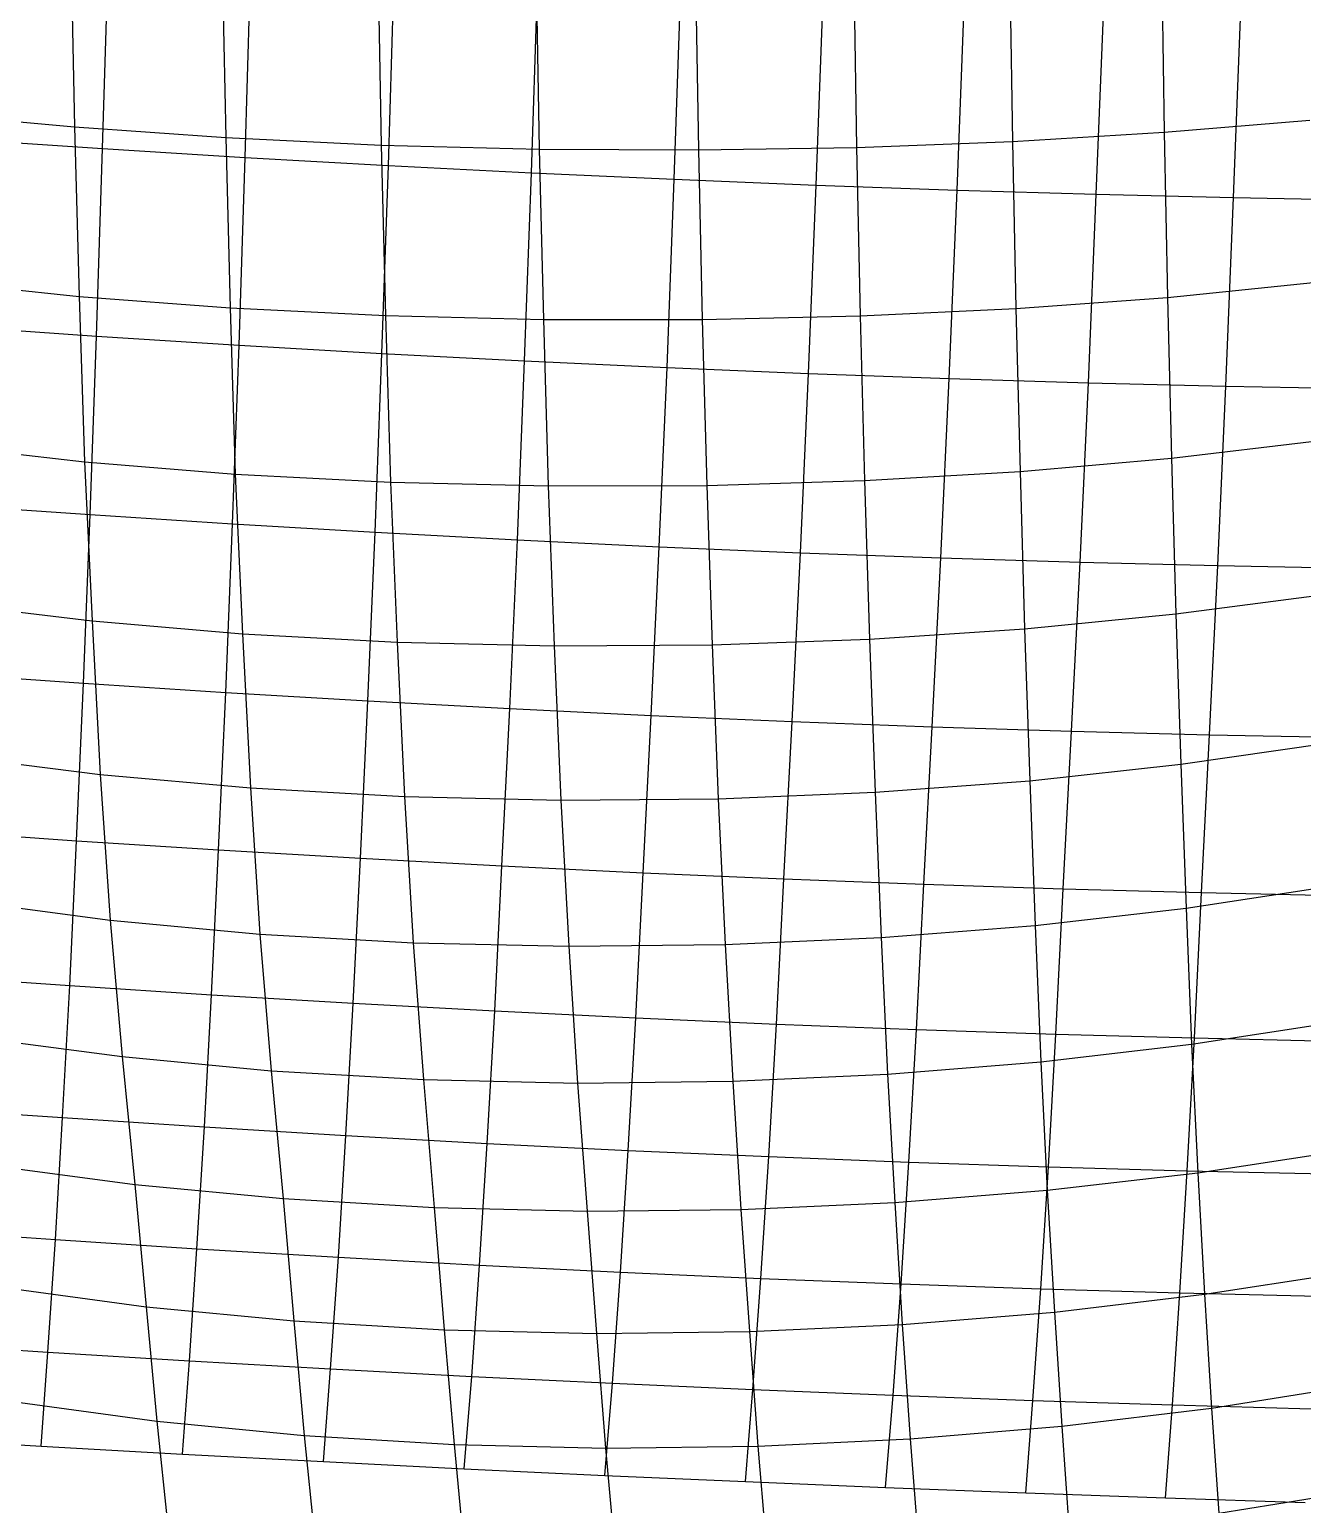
# Model space of a CAD drawing. Extents: x -429 to 429, y -1 to 209.
# Drawn here: x -96.37 to -78.02, y 13.97 to 35.22 of the extents above; entities that cross this region are included whole.
import ezdxf

# ---------------------------------------------------------------- set-up
doc = ezdxf.new("R2010")
doc.units = 0

msp = doc.modelspace()

# ---------------------------------------------------------------- linework, layer by layer
at = {"layer": 'default', "color": 5, "linetype": 'CONTINUOUS'}
for p, q in [((-95.771, 36.311, -17.306), (-95.717, 33.816, -16.818)), ((-93.59, 36.17, -18.023), (-93.539, 33.663, -17.53)), ((-80.054, 36.171, -17.445), (-80.016, 33.739, -16.983)), ((-91.347, 36.068, -18.513), (-91.298, 33.556, -18.017)), ((-89.066, 36.006, -18.769), (-89.02, 33.497, -18.274)), ((-86.771, 35.986, -18.789), (-86.727, 33.485, -18.298)), ((-84.487, 36.007, -18.574), (-84.447, 33.522, -18.089)), ((-82.24, 36.069, -18.124), (-82.201, 33.607, -17.649)), ((-97.81, 34.013, -15.889), (-95.717, 33.816, -16.818)), ((-95.717, 33.816, -16.818), (-93.539, 33.663, -17.53)), ((-95.717, 33.816, -16.818), (-95.651, 31.375, -16.261)), ((-80.016, 33.739, -16.983), (-77.914, 33.915, -16.097)), ((-93.539, 33.663, -17.53), (-91.298, 33.556, -18.017)), ((-93.539, 33.663, -17.53), (-93.475, 31.211, -16.967)), ((-84.447, 33.522, -18.089), (-82.201, 33.607, -17.649)), ((-82.201, 33.607, -17.649), (-80.016, 33.739, -16.983)), ((-82.201, 33.607, -17.649), (-82.152, 31.2, -17.106)), ((-80.016, 33.739, -16.983), (-79.968, 31.361, -16.452)), ((-91.298, 33.556, -18.017), (-89.02, 33.497, -18.274)), ((-91.298, 33.556, -18.017), (-91.237, 31.099, -17.452)), ((-89.02, 33.497, -18.274), (-86.727, 33.485, -18.298)), ((-89.02, 33.497, -18.274), (-88.961, 31.042, -17.71)), ((-86.727, 33.485, -18.298), (-84.447, 33.522, -18.089)), ((-86.727, 33.485, -18.298), (-86.672, 31.04, -17.738)), ((-84.447, 33.522, -18.089), (-84.395, 31.093, -17.536)), ((-97.743, 31.592, -15.34), (-95.651, 31.375, -16.261)), ((-79.968, 31.361, -16.452), (-77.867, 31.574, -15.583)), ((-95.651, 31.375, -16.261), (-93.475, 31.211, -16.967)), ((-95.651, 31.375, -16.261), (-95.577, 28.993, -15.646)), ((-82.152, 31.2, -17.106), (-79.968, 31.361, -16.452)), ((-79.968, 31.361, -16.452), (-79.91, 29.043, -15.861)), ((-93.475, 31.211, -16.967), (-91.237, 31.099, -17.452)), ((-93.475, 31.211, -16.967), (-93.402, 28.816, -16.348)), ((-91.237, 31.099, -17.452), (-88.961, 31.042, -17.71)), ((-91.237, 31.099, -17.452), (-91.166, 28.7, -16.831)), ((-88.961, 31.042, -17.71), (-86.672, 31.04, -17.738)), ((-88.961, 31.042, -17.71), (-88.893, 28.645, -17.089)), ((-86.672, 31.04, -17.738), (-84.395, 31.093, -17.536)), ((-86.672, 31.04, -17.738), (-86.607, 28.652, -17.12)), ((-84.395, 31.093, -17.536), (-82.152, 31.2, -17.106)), ((-84.395, 31.093, -17.536), (-84.332, 28.722, -16.924)), ((-82.152, 31.2, -17.106), (-82.091, 28.853, -16.503)), ((-97.668, 29.228, -14.733), (-95.577, 28.993, -15.646)), ((-79.91, 29.043, -15.861), (-77.811, 29.292, -15.005)), ((-95.577, 28.993, -15.646), (-93.402, 28.816, -16.348)), ((-95.577, 28.993, -15.646), (-95.466, 26.702, -14.892)), ((-82.091, 28.853, -16.503), (-79.91, 29.043, -15.861)), ((-79.91, 29.043, -15.861), (-79.848, 26.801, -15.181)), ((-93.402, 28.816, -16.348), (-91.166, 28.7, -16.831)), ((-93.402, 28.816, -16.348), (-93.297, 26.516, -15.579)), ((-91.166, 28.7, -16.831), (-88.893, 28.645, -17.089)), ((-91.166, 28.7, -16.831), (-91.069, 26.396, -16.055)), ((-86.607, 28.652, -17.12), (-84.332, 28.722, -16.924)), ((-84.332, 28.722, -16.924), (-82.091, 28.853, -16.503)), ((-84.332, 28.722, -16.924), (-84.262, 26.439, -16.182)), ((-82.091, 28.853, -16.503), (-82.027, 26.587, -15.788)), ((-88.893, 28.645, -17.089), (-86.607, 28.652, -17.12)), ((-88.893, 28.645, -17.089), (-88.805, 26.342, -16.316)), ((-86.607, 28.652, -17.12), (-86.529, 26.357, -16.358)), ((-79.848, 26.801, -15.181), (-77.745, 27.077, -14.367)), ((-97.555, 26.952, -14), (-95.466, 26.702, -14.892)), ((-82.027, 26.587, -15.788), (-79.848, 26.801, -15.181)), ((-79.848, 26.801, -15.181), (-79.776, 24.634, -14.449)), ((-95.466, 26.702, -14.892), (-93.297, 26.516, -15.579)), ((-95.466, 26.702, -14.892), (-95.349, 24.488, -14.09)), ((-84.262, 26.439, -16.182), (-82.027, 26.587, -15.788)), ((-82.027, 26.587, -15.788), (-81.953, 24.398, -15.023)), ((-93.297, 26.516, -15.579), (-91.069, 26.396, -16.055)), ((-93.297, 26.516, -15.579), (-93.184, 24.294, -14.764)), ((-91.069, 26.396, -16.055), (-88.805, 26.342, -16.316)), ((-91.069, 26.396, -16.055), (-90.964, 24.17, -15.234)), ((-88.805, 26.342, -16.316), (-86.529, 26.357, -16.358)), ((-86.529, 26.357, -16.358), (-84.262, 26.439, -16.182)), ((-86.529, 26.357, -16.358), (-86.441, 24.139, -15.549)), ((-84.262, 26.439, -16.182), (-84.181, 24.233, -15.391)), ((-88.805, 26.342, -16.316), (-88.709, 24.118, -15.497)), ((-79.776, 24.634, -14.449), (-77.672, 24.937, -13.675)), ((-97.436, 24.752, -13.219), (-95.349, 24.488, -14.09)), ((-95.349, 24.488, -14.09), (-93.184, 24.294, -14.764)), ((-95.349, 24.488, -14.09), (-95.203, 22.39, -13.174)), ((-81.953, 24.398, -15.023), (-79.776, 24.634, -14.449)), ((-79.776, 24.634, -14.449), (-79.7, 22.563, -13.646)), ((-93.184, 24.294, -14.764), (-90.964, 24.17, -15.234)), ((-93.184, 24.294, -14.764), (-93.046, 22.189, -13.827)), ((-86.441, 24.139, -15.549), (-84.181, 24.233, -15.391)), ((-84.181, 24.233, -15.391), (-81.953, 24.398, -15.023)), ((-84.181, 24.233, -15.391), (-84.095, 22.139, -14.494)), ((-81.953, 24.398, -15.023), (-81.874, 22.314, -14.167)), ((-90.964, 24.17, -15.234), (-88.709, 24.118, -15.497)), ((-90.964, 24.17, -15.234), (-90.838, 22.063, -14.289)), ((-88.709, 24.118, -15.497), (-86.441, 24.139, -15.549)), ((-88.709, 24.118, -15.497), (-88.597, 22.013, -14.555)), ((-86.441, 24.139, -15.549), (-86.342, 22.038, -14.624)), ((-79.7, 22.563, -13.646), (-77.591, 22.883, -12.935)), ((-97.288, 22.663, -12.335), (-95.203, 22.39, -13.174)), ((-81.874, 22.314, -14.167), (-79.7, 22.563, -13.646)), ((-79.7, 22.563, -13.646), (-79.62, 20.602, -12.778)), ((-95.203, 22.39, -13.174), (-93.046, 22.189, -13.827)), ((-95.203, 22.39, -13.174), (-95.03, 20.423, -12.153)), ((-84.095, 22.139, -14.494), (-81.874, 22.314, -14.167)), ((-81.874, 22.314, -14.167), (-81.791, 20.349, -13.228)), ((-93.046, 22.189, -13.827), (-90.838, 22.063, -14.289)), ((-93.046, 22.189, -13.827), (-92.884, 20.22, -12.778)), ((-86.342, 22.038, -14.624), (-84.095, 22.139, -14.494)), ((-84.095, 22.139, -14.494), (-84.001, 20.171, -13.5)), ((-90.838, 22.063, -14.289), (-88.597, 22.013, -14.555)), ((-90.838, 22.063, -14.289), (-90.691, 20.093, -13.228)), ((-88.597, 22.013, -14.555), (-86.342, 22.038, -14.624)), ((-88.597, 22.013, -14.555), (-88.468, 20.042, -13.5)), ((-86.342, 22.038, -14.624), (-86.233, 20.068, -13.59)), ((-79.62, 20.602, -12.778), (-77.504, 20.927, -12.153)), ((-97.113, 20.699, -11.357), (-95.03, 20.423, -12.153)), ((-95.03, 20.423, -12.153), (-92.884, 20.22, -12.778)), ((-95.03, 20.423, -12.153), (-94.848, 18.58, -11.085)), ((-81.791, 20.349, -13.228), (-79.62, 20.602, -12.778)), ((-79.62, 20.602, -12.778), (-79.532, 18.751, -11.871)), ((-92.884, 20.22, -12.778), (-90.691, 20.093, -13.228)), ((-92.884, 20.22, -12.778), (-92.712, 18.377, -11.681)), ((-84.001, 20.171, -13.5), (-81.791, 20.349, -13.228)), ((-81.791, 20.349, -13.228), (-81.7, 18.5, -12.246)), ((-90.691, 20.093, -13.228), (-88.468, 20.042, -13.5)), ((-90.691, 20.093, -13.228), (-90.535, 18.25, -12.119)), ((-88.468, 20.042, -13.5), (-86.233, 20.068, -13.59)), ((-88.468, 20.042, -13.5), (-88.331, 18.199, -12.396)), ((-86.233, 20.068, -13.59), (-84.001, 20.171, -13.5)), ((-86.233, 20.068, -13.59), (-86.114, 18.223, -12.51)), ((-84.001, 20.171, -13.5), (-83.899, 18.324, -12.46)), ((-79.532, 18.751, -11.871), (-77.41, 19.073, -11.336)), ((-96.928, 18.856, -10.334), (-94.848, 18.58, -11.085)), ((-81.7, 18.5, -12.246), (-79.532, 18.751, -11.871)), ((-79.532, 18.751, -11.871), (-79.435, 16.999, -10.968)), ((-94.848, 18.58, -11.085), (-92.712, 18.377, -11.681)), ((-94.848, 18.58, -11.085), (-94.687, 16.82, -10.079)), ((-83.899, 18.324, -12.46), (-81.7, 18.5, -12.246)), ((-81.7, 18.5, -12.246), (-81.598, 16.744, -11.295)), ((-92.712, 18.377, -11.681), (-90.535, 18.25, -12.119)), ((-92.712, 18.377, -11.681), (-92.558, 16.615, -10.656)), ((-86.114, 18.223, -12.51), (-83.899, 18.324, -12.46)), ((-83.899, 18.324, -12.46), (-83.789, 16.564, -11.471)), ((-90.535, 18.25, -12.119), (-88.331, 18.199, -12.396)), ((-90.535, 18.25, -12.119), (-90.39, 16.487, -11.087)), ((-88.331, 18.199, -12.396), (-86.114, 18.223, -12.51)), ((-88.331, 18.199, -12.396), (-88.198, 16.435, -11.367)), ((-86.114, 18.223, -12.51), (-85.993, 16.461, -11.495)), ((-79.435, 16.999, -10.968), (-77.312, 17.328, -10.492)), ((-96.765, 17.1, -9.357), (-94.687, 16.82, -10.079)), ((-94.687, 16.82, -10.079), (-92.558, 16.615, -10.656)), ((-94.687, 16.82, -10.079), (-94.531, 15.171, -9.09)), ((-81.598, 16.744, -11.295), (-79.435, 16.999, -10.968)), ((-79.435, 16.999, -10.968), (-79.333, 15.361, -10.062)), ((-92.558, 16.615, -10.656), (-90.39, 16.487, -11.087)), ((-92.558, 16.615, -10.656), (-92.407, 14.963, -9.652)), ((-83.789, 16.564, -11.471), (-81.598, 16.744, -11.295)), ((-81.598, 16.744, -11.295), (-81.492, 15.099, -10.35)), ((-90.39, 16.487, -11.087), (-88.198, 16.435, -11.367)), ((-90.39, 16.487, -11.087), (-90.248, 14.833, -10.076)), ((-88.198, 16.435, -11.367), (-85.993, 16.461, -11.495)), ((-88.198, 16.435, -11.367), (-88.064, 14.782, -10.359)), ((-85.993, 16.461, -11.495), (-83.789, 16.564, -11.471)), ((-85.993, 16.461, -11.495), (-85.869, 14.809, -10.499)), ((-83.789, 16.564, -11.471), (-83.674, 14.915, -10.496)), ((-79.333, 15.361, -10.062), (-77.21, 15.697, -9.633)), ((-96.608, 15.456, -8.393), (-94.531, 15.171, -9.09)), ((-81.492, 15.099, -10.35), (-79.333, 15.361, -10.062)), ((-79.333, 15.361, -10.062), (-79.229, 13.846, -9.154)), ((-94.531, 15.171, -9.09), (-92.407, 14.963, -9.652)), ((-94.531, 15.171, -9.09), (-94.373, 13.655, -8.098)), ((-83.674, 14.915, -10.496), (-81.492, 15.099, -10.35)), ((-81.492, 15.099, -10.35), (-81.383, 13.583, -9.402)), ((-92.407, 14.963, -9.652), (-90.248, 14.833, -10.076)), ((-92.407, 14.963, -9.652), (-92.254, 13.446, -8.644)), ((-85.869, 14.809, -10.499), (-83.674, 14.915, -10.496)), ((-83.674, 14.915, -10.496), (-83.558, 13.397, -9.518)), ((-90.248, 14.833, -10.076), (-88.064, 14.782, -10.359)), ((-90.248, 14.833, -10.076), (-90.103, 13.315, -9.061)), ((-88.064, 14.782, -10.359), (-85.869, 14.809, -10.499)), ((-88.064, 14.782, -10.359), (-87.929, 13.263, -9.347)), ((-85.869, 14.809, -10.499), (-85.744, 13.291, -9.499)), ((-79.229, 13.846, -9.154), (-77.108, 14.185, -8.773))]:
    msp.add_line(p, q, dxfattribs=at)
at = {"layer": 'default', "color": 3, "linetype": 'CONTINUOUS'}
for p, q in [((-95.313, 33.505, 21.641), (-95.231, 36.314, 21.963)), ((-93.257, 33.378, 21.814), (-93.175, 36.193, 22.184)), ((-91.196, 33.262, 21.878), (-91.109, 36.081, 22.286)), ((-89.133, 33.156, 21.833), (-89.041, 35.979, 22.268)), ((-87.076, 33.062, 21.679), (-86.977, 35.888, 22.13)), ((-85.03, 32.979, 21.417), (-84.925, 35.806, 21.872)), ((-83, 32.907, 21.047), (-82.891, 35.736, 21.496)), ((-80.993, 32.847, 20.57), (-80.882, 35.676, 21.002)), ((-79.014, 32.799, 19.988), (-78.906, 35.627, 20.393)), ((-97.356, 33.641, 21.359), (-95.313, 33.505, 21.641)), ((-95.4, 30.804, 21.282), (-95.313, 33.505, 21.641)), ((-95.313, 33.505, 21.641), (-93.257, 33.378, 21.814)), ((-93.346, 30.673, 21.405), (-93.257, 33.378, 21.814)), ((-93.257, 33.378, 21.814), (-91.196, 33.262, 21.878)), ((-91.288, 30.554, 21.431), (-91.196, 33.262, 21.878)), ((-91.196, 33.262, 21.878), (-89.133, 33.156, 21.833)), ((-89.232, 30.445, 21.359), (-89.133, 33.156, 21.833)), ((-89.133, 33.156, 21.833), (-87.076, 33.062, 21.679)), ((-87.18, 30.349, 21.189), (-87.076, 33.062, 21.679)), ((-87.076, 33.062, 21.679), (-85.03, 32.979, 21.417)), ((-85.139, 30.264, 20.922), (-85.03, 32.979, 21.417)), ((-85.03, 32.979, 21.417), (-83, 32.907, 21.047)), ((-83.113, 30.191, 20.558), (-83, 32.907, 21.047)), ((-83, 32.907, 21.047), (-80.993, 32.847, 20.57)), ((-81.107, 30.131, 20.098), (-80.993, 32.847, 20.57)), ((-80.993, 32.847, 20.57), (-79.014, 32.799, 19.988)), ((-79.125, 30.083, 19.543), (-79.014, 32.799, 19.988)), ((-79.014, 32.799, 19.988), (-77.068, 32.763, 19.302)), ((-97.445, 30.946, 21.061), (-95.4, 30.804, 21.282)), ((-95.493, 28.231, 20.886), (-95.4, 30.804, 21.282)), ((-95.4, 30.804, 21.282), (-93.346, 30.673, 21.405)), ((-93.441, 28.099, 20.955), (-93.346, 30.673, 21.405)), ((-93.346, 30.673, 21.405), (-91.288, 30.554, 21.431)), ((-91.387, 27.977, 20.938), (-91.288, 30.554, 21.431)), ((-91.288, 30.554, 21.431), (-89.232, 30.445, 21.359)), ((-89.336, 27.867, 20.836), (-89.232, 30.445, 21.359)), ((-89.232, 30.445, 21.359), (-87.18, 30.349, 21.189)), ((-87.291, 27.769, 20.649), (-87.18, 30.349, 21.189)), ((-87.18, 30.349, 21.189), (-85.139, 30.264, 20.922)), ((-85.256, 27.683, 20.376), (-85.139, 30.264, 20.922)), ((-85.139, 30.264, 20.922), (-83.113, 30.191, 20.558)), ((-83.233, 27.609, 20.018), (-83.113, 30.191, 20.558)), ((-83.113, 30.191, 20.558), (-81.107, 30.131, 20.098)), ((-81.227, 27.547, 19.577), (-81.107, 30.131, 20.098)), ((-81.107, 30.131, 20.098), (-79.125, 30.083, 19.543)), ((-79.242, 27.498, 19.052), (-79.125, 30.083, 19.543)), ((-79.125, 30.083, 19.543), (-77.172, 30.047, 18.895)), ((-97.539, 28.375, 20.731), (-95.493, 28.231, 20.886)), ((-95.589, 25.801, 20.459), (-95.493, 28.231, 20.886)), ((-95.493, 28.231, 20.886), (-93.441, 28.099, 20.955)), ((-93.54, 25.669, 20.47), (-93.441, 28.099, 20.955)), ((-93.441, 28.099, 20.955), (-91.387, 27.977, 20.938)), ((-91.492, 25.547, 20.409), (-91.387, 27.977, 20.938)), ((-91.387, 27.977, 20.938), (-89.336, 27.867, 20.836)), ((-89.447, 25.437, 20.275), (-89.336, 27.867, 20.836)), ((-89.336, 27.867, 20.836), (-87.291, 27.769, 20.649)), ((-87.407, 25.339, 20.068), (-87.291, 27.769, 20.649)), ((-87.291, 27.769, 20.649), (-85.256, 27.683, 20.376)), ((-85.377, 25.252, 19.79), (-85.256, 27.683, 20.376)), ((-85.256, 27.683, 20.376), (-83.233, 27.609, 20.018)), ((-83.357, 25.176, 19.439), (-83.233, 27.609, 20.018)), ((-83.233, 27.609, 20.018), (-81.227, 27.547, 19.577)), ((-81.351, 25.112, 19.017), (-81.227, 27.547, 19.577)), ((-81.227, 27.547, 19.577), (-79.242, 27.498, 19.052)), ((-79.361, 25.061, 18.524), (-79.242, 27.498, 19.052)), ((-79.242, 27.498, 19.052), (-77.28, 27.461, 18.445)), ((-97.636, 25.945, 20.375), (-95.589, 25.801, 20.459)), ((-95.689, 23.533, 20.016), (-95.589, 25.801, 20.459)), ((-95.589, 25.801, 20.459), (-93.54, 25.669, 20.47)), ((-93.643, 23.402, 19.974), (-93.54, 25.669, 20.47)), ((-93.54, 25.669, 20.47), (-91.492, 25.547, 20.409)), ((-91.599, 23.281, 19.871), (-91.492, 25.547, 20.409)), ((-91.492, 25.547, 20.409), (-89.447, 25.437, 20.275)), ((-89.559, 23.172, 19.707), (-89.447, 25.437, 20.275)), ((-89.447, 25.437, 20.275), (-87.407, 25.339, 20.068)), ((-87.524, 23.073, 19.483), (-87.407, 25.339, 20.068)), ((-87.407, 25.339, 20.068), (-85.377, 25.252, 19.79)), ((-85.497, 22.985, 19.198), (-85.377, 25.252, 19.79)), ((-85.377, 25.252, 19.79), (-83.357, 25.176, 19.439)), ((-83.479, 22.908, 18.854), (-83.357, 25.176, 19.439)), ((-83.357, 25.176, 19.439), (-81.351, 25.112, 19.017)), ((-81.472, 22.842, 18.45), (-81.351, 25.112, 19.017)), ((-81.351, 25.112, 19.017), (-79.361, 25.061, 18.524)), ((-79.478, 22.787, 17.986), (-79.361, 25.061, 18.524)), ((-79.361, 25.061, 18.524), (-77.39, 25.021, 17.961)), ((-97.734, 23.675, 19.998), (-95.689, 23.533, 20.016)), ((-95.788, 21.448, 19.584), (-95.689, 23.533, 20.016)), ((-95.689, 23.533, 20.016), (-93.643, 23.402, 19.974)), ((-93.744, 21.315, 19.51), (-93.643, 23.402, 19.974)), ((-93.643, 23.402, 19.974), (-91.599, 23.281, 19.871)), ((-91.702, 21.193, 19.382), (-91.599, 23.281, 19.871)), ((-91.599, 23.281, 19.871), (-89.559, 23.172, 19.707)), ((-89.663, 21.081, 19.201), (-89.559, 23.172, 19.707)), ((-89.559, 23.172, 19.707), (-87.524, 23.073, 19.483)), ((-87.63, 20.981, 18.966), (-87.524, 23.073, 19.483)), ((-87.524, 23.073, 19.483), (-85.497, 22.985, 19.198)), ((-85.604, 20.892, 18.678), (-85.497, 22.985, 19.198)), ((-85.497, 22.985, 19.198), (-83.479, 22.908, 18.854)), ((-83.586, 20.814, 18.337), (-83.479, 22.908, 18.854)), ((-83.479, 22.908, 18.854), (-81.472, 22.842, 18.45)), ((-81.577, 20.747, 17.943), (-81.472, 22.842, 18.45)), ((-81.472, 22.842, 18.45), (-79.478, 22.787, 17.986)), ((-79.579, 20.692, 17.497), (-79.478, 22.787, 17.986)), ((-79.478, 22.787, 17.986), (-77.498, 22.744, 17.464)), ((-97.833, 21.592, 19.605), (-95.788, 21.448, 19.584)), ((-95.89, 19.544, 19.126), (-95.788, 21.448, 19.584)), ((-95.788, 21.448, 19.584), (-93.744, 21.315, 19.51)), ((-93.847, 19.41, 19.019), (-93.744, 21.315, 19.51)), ((-93.744, 21.315, 19.51), (-91.702, 21.193, 19.382)), ((-91.807, 19.286, 18.865), (-91.702, 21.193, 19.382)), ((-91.702, 21.193, 19.382), (-89.663, 21.081, 19.201)), ((-89.771, 19.174, 18.665), (-89.663, 21.081, 19.201)), ((-89.663, 21.081, 19.201), (-87.63, 20.981, 18.966)), ((-87.739, 19.073, 18.419), (-87.63, 20.981, 18.966)), ((-87.63, 20.981, 18.966), (-85.604, 20.892, 18.678)), ((-85.713, 18.982, 18.127), (-85.604, 20.892, 18.678)), ((-85.604, 20.892, 18.678), (-83.586, 20.814, 18.337)), ((-83.695, 18.903, 17.79), (-83.586, 20.814, 18.337)), ((-83.586, 20.814, 18.337), (-81.577, 20.747, 17.943)), ((-81.684, 18.836, 17.407), (-81.577, 20.747, 17.943)), ((-81.577, 20.747, 17.943), (-79.579, 20.692, 17.497)), ((-79.683, 18.779, 16.978), (-79.579, 20.692, 17.497)), ((-79.579, 20.692, 17.497), (-77.594, 20.647, 16.998)), ((-97.934, 19.689, 19.188), (-95.89, 19.544, 19.126)), ((-95.995, 17.787, 18.637), (-95.89, 19.544, 19.126)), ((-95.89, 19.544, 19.126), (-93.847, 19.41, 19.019)), ((-93.954, 17.654, 18.494), (-93.847, 19.41, 19.019)), ((-93.847, 19.41, 19.019), (-91.807, 19.286, 18.865)), ((-91.916, 17.532, 18.313), (-91.807, 19.286, 18.865)), ((-91.807, 19.286, 18.865), (-89.771, 19.174, 18.665)), ((-89.882, 17.421, 18.094), (-89.771, 19.174, 18.665)), ((-89.771, 19.174, 18.665), (-87.739, 19.073, 18.419)), ((-87.851, 17.32, 17.836), (-87.739, 19.073, 18.419)), ((-87.739, 19.073, 18.419), (-85.713, 18.982, 18.127)), ((-85.826, 17.229, 17.54), (-85.713, 18.982, 18.127)), ((-85.713, 18.982, 18.127), (-83.695, 18.903, 17.79)), ((-83.807, 17.148, 17.206), (-83.695, 18.903, 17.79)), ((-83.695, 18.903, 17.79), (-81.684, 18.836, 17.407)), ((-81.794, 17.079, 16.834), (-81.684, 18.836, 17.407)), ((-81.684, 18.836, 17.407), (-79.683, 18.779, 16.978)), ((-79.788, 17.019, 16.424), (-79.683, 18.779, 16.978)), ((-79.683, 18.779, 16.978), (-77.691, 18.734, 16.504)), ((-98.038, 17.929, 18.741), (-95.995, 17.787, 18.637)), ((-96.101, 16.166, 18.134), (-95.995, 17.787, 18.637)), ((-95.995, 17.787, 18.637), (-93.954, 17.654, 18.494)), ((-94.063, 16.041, 17.95), (-93.954, 17.654, 18.494)), ((-93.954, 17.654, 18.494), (-91.916, 17.532, 18.313)), ((-92.028, 15.925, 17.738), (-91.916, 17.532, 18.313)), ((-91.916, 17.532, 18.313), (-89.882, 17.421, 18.094)), ((-89.995, 15.817, 17.496), (-89.882, 17.421, 18.094)), ((-89.882, 17.421, 18.094), (-87.851, 17.32, 17.836)), ((-87.966, 15.717, 17.225), (-87.851, 17.32, 17.836)), ((-87.851, 17.32, 17.836), (-85.826, 17.229, 17.54)), ((-85.942, 15.626, 16.924), (-85.826, 17.229, 17.54)), ((-85.826, 17.229, 17.54), (-83.807, 17.148, 17.206)), ((-83.921, 15.544, 16.594), (-83.807, 17.148, 17.206)), ((-83.807, 17.148, 17.206), (-81.794, 17.079, 16.834)), ((-81.906, 15.471, 16.235), (-81.794, 17.079, 16.834)), ((-81.794, 17.079, 16.834), (-79.788, 17.019, 16.424)), ((-79.896, 15.406, 15.847), (-79.788, 17.019, 16.424)), ((-79.788, 17.019, 16.424), (-77.791, 16.97, 15.977)), ((-98.142, 16.3, 18.287), (-96.101, 16.166, 18.134)), ((-96.197, 14.813, 17.673), (-96.101, 16.166, 18.134)), ((-96.101, 16.166, 18.134), (-94.063, 16.041, 17.95)), ((-94.163, 14.698, 17.444), (-94.063, 16.041, 17.95)), ((-94.063, 16.041, 17.95), (-92.028, 15.925, 17.738)), ((-92.131, 14.59, 17.195), (-92.028, 15.925, 17.738)), ((-92.028, 15.925, 17.738), (-89.995, 15.817, 17.496)), ((-90.102, 14.487, 16.927), (-89.995, 15.817, 17.496)), ((-89.995, 15.817, 17.496), (-87.966, 15.717, 17.225)), ((-88.075, 14.391, 16.641), (-87.966, 15.717, 17.225)), ((-87.966, 15.717, 17.225), (-85.942, 15.626, 16.924)), ((-86.051, 14.301, 16.335), (-85.942, 15.626, 16.924)), ((-85.942, 15.626, 16.924), (-83.921, 15.544, 16.594)), ((-84.029, 14.216, 16.01), (-83.921, 15.544, 16.594)), ((-83.921, 15.544, 16.594), (-81.906, 15.471, 16.235)), ((-82.011, 14.138, 15.666), (-81.906, 15.471, 16.235)), ((-81.906, 15.471, 16.235), (-79.896, 15.406, 15.847)), ((-79.996, 14.067, 15.303), (-79.896, 15.406, 15.847)), ((-79.896, 15.406, 15.847), (-77.892, 15.35, 15.43)), ((-98.233, 14.934, 17.883), (-96.197, 14.813, 17.673)), ((-96.197, 14.813, 17.673), (-94.163, 14.698, 17.444)), ((-94.163, 14.698, 17.444), (-92.131, 14.59, 17.195)), ((-92.131, 14.59, 17.195), (-90.102, 14.487, 16.927)), ((-90.102, 14.487, 16.927), (-88.075, 14.391, 16.641)), ((-88.075, 14.391, 16.641), (-86.051, 14.301, 16.335)), ((-86.051, 14.301, 16.335), (-84.029, 14.216, 16.01)), ((-84.029, 14.216, 16.01), (-82.011, 14.138, 15.666)), ((-82.011, 14.138, 15.666), (-79.996, 14.067, 15.303)), ((-79.996, 14.067, 15.303), (-77.985, 14.001, 14.921))]:
    msp.add_line(p, q, dxfattribs=at)

doc.saveas('drawing.dxf')
